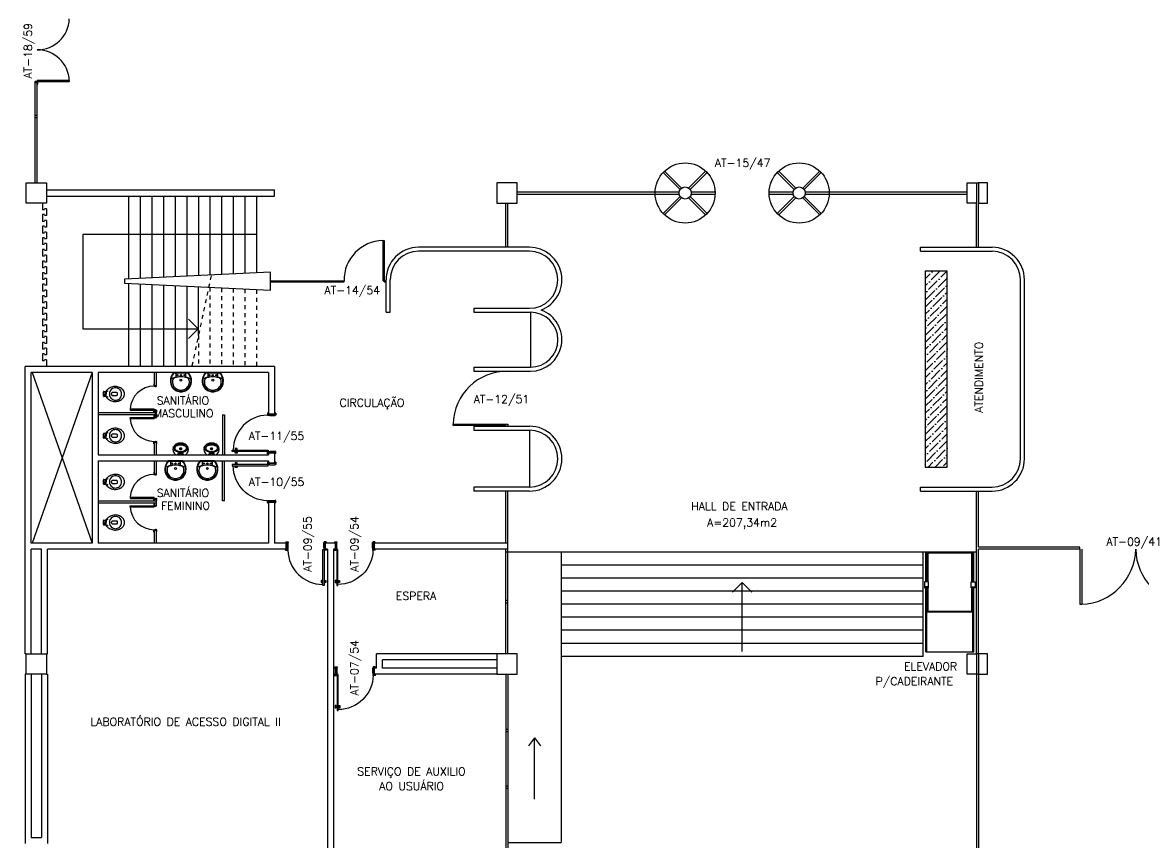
# Model space of a CAD drawing. Extents: x 192 to 325, y 18 to 87.
# Drawn here: x 238.41 to 266.43, y 30.17 to 50.65 of the extents above; entities that cross this region are included whole.
import ezdxf
from ezdxf.enums import TextEntityAlignment as Align

# ---------------------------------------------------------------- set-up
doc = ezdxf.new("R2010")
doc.units = 0
doc.header["$LTSCALE"] = 0.01
doc.header["$MEASUREMENT"] = 0
doc.linetypes.add('CENTER2', pattern=[1.125, 0.75, -0.125, 0.125, -0.125])
doc.linetypes.add('HIDDEN', pattern=[0.375, 0.25, -0.125])
doc.layers.get('0').update_dxf_attribs({"linetype": 'CONTINUOUS'})
for name, color, linetype in [('1', 1, 'CONTINUOUS'), ('2', 2, 'CONTINUOUS'), ('3', 2, 'CONTINUOUS'), ('6', 2, 'CONTINUOUS'), ('DIV2', 1, 'CONTINUOUS'), ('ENDEREÇO', 2, 'CONTINUOUS'), ('PORTA', 3, 'CONTINUOUS'), ('PROJ', 1, 'HIDDEN'), ('TEXTO', 2, 'CONTINUOUS')]:
    doc.layers.add(name, color=color, linetype=linetype)
doc.styles.add('UNB-100', font='simplex.shx', dxfattribs={"height": 0.2})
doc.styles.add('UNB1-100', font='simplex.shx', dxfattribs={"height": 0.2})

# ---------------------------------------------------------------- blocks, each defined once
blk = doc.blocks.new('PORTA-90')
for p, q in [((-94, 1), (-94, 91)), ((-94, 91), (-91, 91)), ((-91, 91), (-91, 1)), ((-98.2, 84), (-95.9, 84)), ((-98.2, 78.5), (-98.2, 84)), ((-95.9, 78.5), (-98.2, 78.5)), ((-95.9, 84), (-95.9, 78.5)), ((-86.8, 84), (-89.1, 84)), ((-89.1, 84), (-89.1, 78.5)), ((-89.1, 78.5), (-86.8, 78.5)), ((-86.8, 78.5), (-86.8, 84)), ((-100, 3), (-100, 1)), ((-100, 3), (-94.5, 3)), ((-100, 1), (-94, 1)), ((-97, 1), (-97, -16)), ((-94.5, 3), (-94.5, 1)), ((-94, 1), (-94, -3)), ((-91, 1), (-94, 1)), ((2, 1), (-4, 1)), ((-4, 1), (-4, -3)), ((2, 3), (-3.5, 3)), ((-3.5, 3), (-3.5, 1)), ((-1, 1), (-1, -16)), ((2, 3), (2, 1)), ((-99.5, -18), (-99.5, -16)), ((-99.5, -16), (-93.5, -16)), ((-99.5, -18), (-94, -18)), ((-94, -3), (-93.5, -3)), ((-94, -18), (-94, -16)), ((-93.5, -3), (-93.5, -7.5)), ((-93.5, -7.5), (-93.5, -16)), ((-4.5, -3), (-4.5, -7.5)), ((-4, -3), (-4.5, -3)), ((-4.5, -7.5), (-4.5, -16)), ((1.5, -16), (-4.5, -16)), ((1.5, -16), (-4.5, -16)), ((-4, -18), (-4, -16)), ((1.5, -18), (-4, -18)), ((1.5, -18), (1.5, -16))]:
    blk.add_line(p, q)
at = {"color": 1}
blk.add_arc((-91, 1), 87.5, 1.3094, 90, dxfattribs=at)

msp = doc.modelspace()

# ---------------------------------------------------------------- hatches: boundary and pattern name
at = {"layer": '1'}
h = msp.add_hatch(dxfattribs=at)
h.set_pattern_fill('ANSI36', color=256, style=0)
h.paths.add_polyline_path([(260.973, 39.542), (261.523, 39.542), (261.523, 44.432), (260.973, 44.432)])

# ---------------------------------------------------------------- linework, layer by layer
for p, q in [((241.064, 46.312), (241.064, 44.236)), ((241.355, 46.312), (241.355, 44.25)), ((241.646, 46.312), (241.646, 44.264)), ((241.937, 46.312), (241.937, 44.278)), ((242.228, 46.312), (242.228, 44.292)), ((242.519, 46.312), (242.519, 44.306)), ((242.81, 46.312), (242.81, 44.32)), ((243.1, 46.312), (243.1, 44.334)), ((243.391, 46.312), (243.391, 44.348)), ((243.682, 46.312), (243.682, 44.362)), ((243.973, 46.312), (243.973, 44.376)), ((244.264, 46.312), (244.264, 44.39)), ((241.064, 44.127), (241.064, 42.052)), ((241.355, 44.113), (241.355, 42.052)), ((241.646, 44.099), (241.646, 42.052)), ((241.937, 44.085), (241.937, 42.052)), ((242.228, 44.071), (242.228, 42.052)), ((242.519, 44.057), (242.519, 42.052)), ((242.81, 42.827), (242.81, 44.043)), ((240.154, 41.902), (238.654, 37.642)), ((238.654, 41.902), (240.154, 37.642)), ((242.249, 41.887), (242.249, 41.798)), ((242.5, 41.798), (242.5, 41.887)), ((243.045, 41.887), (243.045, 41.798)), ((243.296, 41.798), (243.296, 41.887)), ((240.435, 41.368), (240.435, 41.42)), ((240.435, 41.317), (240.435, 41.368)), ((240.447, 41.431), (240.505, 41.431)), ((240.505, 41.306), (240.447, 41.306)), ((240.505, 41.437), (240.505, 41.443)), ((240.505, 41.431), (240.505, 41.437)), ((240.505, 41.299), (240.505, 41.306)), ((240.505, 41.294), (240.505, 41.299)), ((240.435, 40.326), (240.435, 40.377)), ((240.447, 40.388), (240.505, 40.388)), ((240.505, 40.395), (240.505, 40.4)), ((240.505, 40.388), (240.505, 40.395)), ((249.174, 40.614), (250.544, 40.614)), ((249.174, 40.584), (249.174, 40.614)), ((250.494, 40.584), (249.174, 40.584)), ((250.494, 40.564), (250.494, 40.614)), ((250.544, 40.614), (250.544, 40.564)), ((240.435, 40.274), (240.435, 40.326)), ((240.505, 40.263), (240.447, 40.263)), ((240.505, 40.256), (240.505, 40.263)), ((240.505, 40.251), (240.505, 40.256)), ((242.112, 39.682), (242.112, 39.593)), ((242.363, 39.593), (242.363, 39.682)), ((242.908, 39.682), (242.908, 39.593)), ((240.435, 39.174), (240.435, 39.225)), ((240.447, 39.236), (240.505, 39.236)), ((240.505, 39.243), (240.505, 39.248)), ((240.505, 39.236), (240.505, 39.243)), ((240.435, 39.122), (240.435, 39.174)), ((240.505, 39.111), (240.447, 39.111)), ((240.505, 39.104), (240.505, 39.111)), ((240.505, 39.099), (240.505, 39.104)), ((240.435, 38.159), (240.435, 38.21)), ((240.435, 38.107), (240.435, 38.159)), ((240.447, 38.221), (240.505, 38.221)), ((240.505, 38.228), (240.505, 38.233)), ((240.505, 38.221), (240.505, 38.228)), ((240.505, 38.096), (240.447, 38.096)), ((240.505, 38.089), (240.505, 38.096)), ((240.505, 38.084), (240.505, 38.089)), ((262.254, 37.417), (250.494, 37.417)), ((251.874, 37.417), (251.874, 34.817)), ((251.874, 37.417), (251.874, 30.172)), ((260.924, 37.092), (251.874, 37.092)), ((260.924, 36.767), (251.874, 36.767)), ((260.924, 36.442), (251.874, 36.442)), ((256.399, 36.658), (256.16, 36.418)), ((256.399, 34.94), (256.399, 36.658)), ((256.399, 36.658), (256.638, 36.418)), ((260.924, 36.117), (251.874, 36.117)), ((262.164, 35.917), (261.014, 35.917)), ((260.924, 35.792), (251.874, 35.792)), ((260.924, 35.467), (251.874, 35.467)), ((260.924, 35.142), (251.874, 35.142)), ((260.924, 34.817), (251.874, 34.817)), ((251.209, 32.784), (251.059, 32.584)), ((251.209, 31.25), (251.209, 32.784)), ((251.209, 32.784), (251.359, 32.584))]:
    msp.add_line(p, q, dxfattribs=at)
at = {"layer": '1', "linetype": 'CENTER2'}
msp.add_line((243.129, 44.317), (242.645, 42.061), dxfattribs=at)
at = {"layer": '1'}
for points in [[(244.264, 45.351), (239.925, 45.351), (239.925, 42.997), (242.802, 42.997), (242.563, 42.758), (242.802, 42.997), (242.563, 43.237)], [(240.481, 41.333), (240.481, 41.368), (240.481, 41.404)], [(240.505, 41.431), (240.505, 41.368)], [(240.505, 41.306), (240.505, 41.368)], [(240.481, 40.29), (240.481, 40.326), (240.481, 40.361)], [(240.505, 40.388), (240.505, 40.326)], [(240.505, 40.263), (240.505, 40.326)], [(240.505, 39.236), (240.505, 39.174)], [(240.481, 39.138), (240.481, 39.174), (240.481, 39.209)], [(240.505, 39.111), (240.505, 39.174)], [(240.481, 38.123), (240.481, 38.159), (240.481, 38.194)], [(240.505, 38.221), (240.505, 38.159)], [(240.505, 38.096), (240.505, 38.159)], [(260.924, 34.817), (260.924, 37.417)], [(262.139, 36.679), (262.139, 37.392), (261.039, 37.392), (261.039, 36.679)], [(261.057, 36.549), (260.957, 36.549)], [(261.039, 36.529), (261.039, 35.942), (262.139, 35.942), (262.139, 36.529)], [(262.122, 36.549), (262.222, 36.549)], [(262.189, 34.926), (262.189, 36.529)], [(260.989, 34.926), (262.189, 34.926)]]:
    msp.add_lwpolyline(points, dxfattribs=at)
for points in [[(261.523, 44.432), (260.973, 44.432), (260.973, 39.542), (261.523, 39.542)], [(261.057, 36.529), (261.057, 36.679), (260.957, 36.679), (260.957, 36.529)], [(262.122, 36.529), (262.122, 36.679), (262.222, 36.679), (262.222, 36.529)]]:
    msp.add_lwpolyline(points, close=True, dxfattribs=at)
for points in [[(242.374, 41.422, 0.108162), (242.486, 41.445, 0.130345), (242.584, 41.522, 0.098496), (242.631, 41.622, 0.106524), (242.634, 41.752, 0.056129), (242.611, 41.822, 0.077465), (242.559, 41.897, 0.260144), (242.549, 41.902), (242.374, 41.902), (242.199, 41.902, 0.260144), (242.189, 41.897, 0.077465), (242.138, 41.822, 0.056129), (242.115, 41.752, 0.106524), (242.118, 41.622, 0.098496), (242.165, 41.522, 0.130345), (242.263, 41.445, 0.108162)], [(242.374, 41.467, 0.185962), (242.521, 41.522, 0.148743), (242.58, 41.622, 0.142138), (242.574, 41.734, 0.114165), (242.566, 41.749, 0.094603), (242.553, 41.759, 0.04407), (242.532, 41.768, 0.029789), (242.484, 41.783, 0.032251), (242.424, 41.794, 0.033186), (242.374, 41.797, 0.033186), (242.324, 41.794, 0.032251), (242.264, 41.783, 0.029789), (242.217, 41.768, 0.04407), (242.195, 41.759, 0.094603), (242.182, 41.749, 0.114165), (242.174, 41.734, 0.142138), (242.169, 41.622, 0.148743), (242.228, 41.522, 0.185962)], [(243.17, 41.422, 0.108162), (243.282, 41.445, 0.130345), (243.38, 41.522, 0.098496), (243.427, 41.622, 0.106524), (243.43, 41.752, 0.056129), (243.407, 41.822, 0.077465), (243.355, 41.897, 0.260144), (243.345, 41.902), (243.17, 41.902), (242.995, 41.902, 0.260144), (242.985, 41.897, 0.077465), (242.934, 41.822, 0.056129), (242.911, 41.752, 0.106524), (242.914, 41.622, 0.098496), (242.961, 41.522, 0.130345), (243.059, 41.445, 0.108162)], [(243.17, 41.467, 0.185962), (243.317, 41.522, 0.148743), (243.376, 41.622, 0.142138), (243.37, 41.734, 0.114165), (243.362, 41.749, 0.094603), (243.349, 41.759, 0.04407), (243.328, 41.768, 0.029789), (243.28, 41.783, 0.032251), (243.22, 41.794, 0.033186), (243.17, 41.797, 0.033186), (243.12, 41.794, 0.032251), (243.06, 41.783, 0.029789), (243.013, 41.768, 0.04407), (242.991, 41.759, 0.094603), (242.978, 41.749, 0.114165), (242.97, 41.734, 0.142138), (242.965, 41.622, 0.148743), (243.024, 41.522, 0.185962)], [(240.587, 41.368, 0.268395), (240.665, 41.235, 0.179674), (240.765, 41.217, 0.170707), (240.855, 41.268, 0.179561), (240.892, 41.368, 0.179561), (240.855, 41.468, 0.170707), (240.765, 41.519, 0.179674), (240.665, 41.502, 0.268395)], [(240.777, 41.398, -0.183333), (240.777, 41.338, -0.302776), (240.755, 41.324), (240.659, 41.324, -0.370787), (240.659, 41.413), (240.755, 41.413, -0.302776)], [(240.587, 40.326, 0.268395), (240.665, 40.192, 0.179674), (240.765, 40.175, 0.170707), (240.855, 40.226, 0.179561), (240.892, 40.326, 0.179561), (240.855, 40.426, 0.170707), (240.765, 40.477, 0.179674), (240.665, 40.459, 0.268395)], [(240.777, 40.356, -0.183333), (240.777, 40.296, -0.302776), (240.755, 40.281), (240.659, 40.281, -0.370787), (240.659, 40.37), (240.755, 40.37, -0.302776)], [(242.367, 40.141), (242.365, 40.141, 0.008051), (242.332, 40.14, 0.08407), (242.289, 40.131, 0.022672), (242.261, 40.119, 0.027927), (242.235, 40.104, 0.144523), (242.184, 40.04, 0.34805), (242.247, 39.85, 0.162816), (242.255, 39.847), (242.367, 39.847), (242.478, 39.847, 0.162816), (242.487, 39.85, 0.34805), (242.55, 40.04, 0.144523), (242.499, 40.104, 0.027927), (242.473, 40.119, 0.022672), (242.445, 40.131, 0.08407), (242.401, 40.14, 0.008051), (242.369, 40.141)], [(242.367, 40.094), (242.359, 40.094, 0.102017), (242.277, 40.078, 0.100634), (242.23, 40.046, 0.31043), (242.222, 40.005, 0.029837), (242.224, 40, 0.193887), (242.287, 39.947, 0.096635), (242.367, 39.932, 0.096635), (242.447, 39.947, 0.193887), (242.509, 40, 0.029837), (242.511, 40.005, 0.31043), (242.504, 40.046, 0.100634), (242.457, 40.078, 0.102017), (242.375, 40.094)], [(243.14, 40.141), (243.138, 40.141, 0.008051), (243.105, 40.14, 0.08407), (243.062, 40.131, 0.022672), (243.034, 40.119, 0.027927), (243.008, 40.104, 0.144523), (242.957, 40.04, 0.34805), (243.02, 39.85, 0.162816), (243.028, 39.847), (243.14, 39.847), (243.251, 39.847, 0.162816), (243.26, 39.85, 0.34805), (243.323, 40.04, 0.144523), (243.272, 40.104, 0.027927), (243.246, 40.119, 0.022672), (243.218, 40.131, 0.08407), (243.174, 40.14, 0.008051), (243.141, 40.141)], [(243.14, 40.094), (243.132, 40.094, 0.102017), (243.05, 40.078, 0.100634), (243.003, 40.046, 0.31043), (242.995, 40.005, 0.029837), (242.997, 40, 0.193887), (243.06, 39.947, 0.096635), (243.14, 39.932, 0.096635), (243.22, 39.947, 0.193887), (243.282, 40, 0.029837), (243.284, 40.005, 0.31043), (243.277, 40.046, 0.100634), (243.23, 40.078, 0.102017), (243.148, 40.094)], [(242.238, 39.217, 0.108162), (242.349, 39.24, 0.130345), (242.447, 39.317, 0.098496), (242.494, 39.417, 0.106524), (242.497, 39.547, 0.056129), (242.474, 39.617, 0.077465), (242.423, 39.692, 0.260144), (242.413, 39.697), (242.238, 39.697), (242.063, 39.697, 0.260144), (242.053, 39.692, 0.077465), (242.001, 39.617, 0.056129), (241.978, 39.547, 0.106524), (241.981, 39.417, 0.098496), (242.028, 39.317, 0.130345), (242.126, 39.24, 0.108162)], [(242.238, 39.262, 0.185962), (242.384, 39.317, 0.148743), (242.443, 39.417, 0.142138), (242.438, 39.529, 0.114165), (242.43, 39.544, 0.094603), (242.417, 39.554, 0.04407), (242.395, 39.563, 0.029789), (242.348, 39.578, 0.032251), (242.288, 39.589, 0.033186), (242.238, 39.592, 0.033186), (242.188, 39.589, 0.032251), (242.128, 39.578, 0.029789), (242.081, 39.563, 0.04407), (242.059, 39.554, 0.094603), (242.046, 39.544, 0.114165), (242.038, 39.529, 0.142138), (242.032, 39.417, 0.148743), (242.091, 39.317, 0.185962)], [(243.034, 39.217, 0.108162), (243.145, 39.24, 0.130345), (243.243, 39.317, 0.098496), (243.29, 39.417, 0.106524), (243.293, 39.547, 0.056129), (243.27, 39.617, 0.077465), (243.219, 39.692, 0.260144), (243.209, 39.697), (243.034, 39.697), (242.859, 39.697, 0.260144), (242.849, 39.692, 0.077465), (242.797, 39.617, 0.056129), (242.774, 39.547, 0.106524), (242.777, 39.417, 0.098496), (242.824, 39.317, 0.130345), (242.922, 39.24, 0.108162)], [(243.034, 39.262, 0.185962), (243.18, 39.317, 0.148743), (243.239, 39.417, 0.142138), (243.234, 39.529, 0.114165), (243.226, 39.544, 0.094603), (243.213, 39.554, 0.04407), (243.191, 39.563, 0.029789), (243.144, 39.578, 0.032251), (243.084, 39.589, 0.033186), (243.034, 39.592, 0.033186), (242.984, 39.589, 0.032251), (242.924, 39.578, 0.029789), (242.877, 39.563, 0.04407), (242.855, 39.554, 0.094603), (242.842, 39.544, 0.114165), (242.834, 39.529, 0.142138), (242.828, 39.417, 0.148743), (242.887, 39.317, 0.185962)], [(240.587, 39.174, 0.268395), (240.665, 39.04, 0.179674), (240.765, 39.023, 0.170707), (240.855, 39.074, 0.179561), (240.892, 39.174, 0.179561), (240.855, 39.274, 0.170707), (240.765, 39.325, 0.179674), (240.665, 39.307, 0.268395)], [(240.777, 39.204, -0.183333), (240.777, 39.144, -0.302776), (240.755, 39.129), (240.659, 39.129, -0.370787), (240.659, 39.218), (240.755, 39.218, -0.302776)], [(240.587, 38.159, 0.268395), (240.665, 38.025, 0.179674), (240.765, 38.008, 0.170707), (240.855, 38.059, 0.179561), (240.892, 38.159, 0.179561), (240.855, 38.259, 0.170707), (240.765, 38.31, 0.179674), (240.665, 38.292, 0.268395)], [(240.777, 38.189, -0.183333), (240.777, 38.129, -0.302776), (240.755, 38.114), (240.659, 38.114, -0.370787), (240.659, 38.203), (240.755, 38.203, -0.302776)]]:
    msp.add_lwpolyline(points, format="xyb", close=True, dxfattribs=at)
for points in [[(242.374, 41.435, 0.108329), (242.481, 41.457, 0.130418), (242.573, 41.529, 0.098355), (242.618, 41.625, 0.106392), (242.621, 41.749, 0.055971), (242.599, 41.816, 0.069473), (242.556, 41.882, 0.21084), (242.544, 41.887), (242.374, 41.887), (242.204, 41.887, 0.21084), (242.193, 41.882, 0.069473), (242.15, 41.816, 0.055971), (242.127, 41.749, 0.106392), (242.13, 41.625, 0.098355), (242.175, 41.529, 0.130418), (242.268, 41.457, 0.108329), (242.374, 41.435)], [(243.17, 41.435, 0.108329), (243.276, 41.457, 0.130418), (243.369, 41.529, 0.098355), (243.414, 41.625, 0.106392), (243.417, 41.749, 0.055971), (243.395, 41.816, 0.069473), (243.352, 41.882, 0.21084), (243.34, 41.887), (243.17, 41.887), (243, 41.887, 0.21084), (242.989, 41.882, 0.069473), (242.946, 41.816, 0.055971), (242.923, 41.749, 0.106392), (242.926, 41.625, 0.098355), (242.971, 41.529, 0.130418), (243.064, 41.457, 0.108329), (243.17, 41.435)], [(240.505, 41.412, -0.380199), (240.497, 41.404), (240.486, 41.404, -0.087349), (240.482, 41.405, 0.172037), (240.473, 41.405, 0.102747), (240.471, 41.404, 0.167994), (240.47, 41.4), (240.47, 41.368)], [(240.505, 41.325, 0.380199), (240.497, 41.332), (240.486, 41.332, 0.087349), (240.482, 41.331, -0.172037), (240.473, 41.331, -0.102747), (240.471, 41.333, -0.167994), (240.47, 41.337), (240.47, 41.368)], [(240.505, 40.369, -0.380199), (240.497, 40.362), (240.486, 40.362, -0.087349), (240.482, 40.363, 0.172037), (240.473, 40.363, 0.102747), (240.471, 40.361, 0.167994), (240.47, 40.357), (240.47, 40.326)], [(240.505, 40.282, 0.380199), (240.497, 40.29), (240.486, 40.29, 0.087349), (240.482, 40.289, -0.172037), (240.473, 40.289, -0.102747), (240.471, 40.29, -0.167994), (240.47, 40.294), (240.47, 40.326)], [(242.221, 40.008), (242.22, 40.011, -0.189039), (242.222, 40.043, -0.189014), (242.287, 40.107, -0.116802), (242.367, 40.122, -0.116802), (242.446, 40.107, -0.189014), (242.512, 40.043, -0.189039), (242.514, 40.011), (242.512, 40.008)], [(242.994, 40.008), (242.993, 40.011, -0.189039), (242.995, 40.043, -0.189014), (243.06, 40.107, -0.116802), (243.14, 40.122, -0.116802), (243.219, 40.107, -0.189014), (243.285, 40.043, -0.189039), (243.287, 40.011), (243.285, 40.008)], [(242.351, 39.91, -0.100603), (242.267, 39.929, -0.114611), (242.206, 39.97, -0.309836), (242.192, 40.056, -0.309836)], [(242.286, 39.849), (242.31, 39.881, -0.1805), (242.321, 39.888), (242.335, 39.89, 0.35029), (242.341, 39.895, -0.252034), (242.347, 39.91)], [(242.314, 39.847, -0.473116), (242.311, 39.852), (242.315, 39.872, -0.362542), (242.324, 39.878), (242.338, 39.879, 0.564769), (242.344, 39.885)], [(242.383, 39.91, 0.100603), (242.467, 39.929, 0.114611), (242.528, 39.97, 0.309836), (242.542, 40.056, 0.309836)], [(242.447, 39.849), (242.424, 39.881, 0.1805), (242.412, 39.888), (242.399, 39.89, -0.35029), (242.393, 39.895, 0.252034), (242.386, 39.91)], [(242.42, 39.847, 0.473116), (242.423, 39.852), (242.418, 39.872, 0.362542), (242.41, 39.878), (242.395, 39.879, -0.564769), (242.39, 39.885)], [(243.124, 39.91, -0.100603), (243.04, 39.929, -0.114611), (242.979, 39.97, -0.309836), (242.965, 40.056, -0.309836)], [(243.059, 39.849), (243.083, 39.881, -0.1805), (243.094, 39.888), (243.108, 39.89, 0.35029), (243.114, 39.895, -0.252034), (243.12, 39.91)], [(243.087, 39.847, -0.473116), (243.084, 39.852), (243.088, 39.872, -0.362542), (243.097, 39.878), (243.111, 39.879, 0.564769), (243.117, 39.885)], [(243.156, 39.91, 0.100603), (243.24, 39.929, 0.114611), (243.301, 39.97, 0.309836), (243.315, 40.056, 0.309836)], [(243.22, 39.849), (243.197, 39.881, 0.1805), (243.185, 39.888), (243.172, 39.89, -0.35029), (243.166, 39.895, 0.252034), (243.159, 39.91)], [(243.193, 39.847, 0.473116), (243.196, 39.852), (243.191, 39.872, 0.362542), (243.183, 39.878), (243.168, 39.879, -0.564769), (243.163, 39.885)], [(242.238, 39.23, 0.108329), (242.344, 39.252, 0.130418), (242.437, 39.324, 0.098355), (242.482, 39.42, 0.106392), (242.485, 39.544, 0.055971), (242.463, 39.611, 0.069473), (242.42, 39.677, 0.21084), (242.408, 39.682), (242.238, 39.682), (242.068, 39.682, 0.21084), (242.056, 39.677, 0.069473), (242.013, 39.611, 0.055971), (241.991, 39.544, 0.106392), (241.994, 39.42, 0.098355), (242.039, 39.324, 0.130418), (242.132, 39.252, 0.108329), (242.238, 39.23)], [(243.034, 39.23, 0.108329), (243.14, 39.252, 0.130418), (243.233, 39.324, 0.098355), (243.278, 39.42, 0.106392), (243.281, 39.544, 0.055971), (243.259, 39.611, 0.069473), (243.215, 39.677, 0.21084), (243.204, 39.682), (243.034, 39.682), (242.864, 39.682, 0.21084), (242.852, 39.677, 0.069473), (242.809, 39.611, 0.055971), (242.787, 39.544, 0.106392), (242.79, 39.42, 0.098355), (242.835, 39.324, 0.130418), (242.928, 39.252, 0.108329), (243.034, 39.23)], [(240.505, 39.217, -0.380199), (240.497, 39.21), (240.486, 39.21, -0.087349), (240.482, 39.211, 0.172037), (240.473, 39.211, 0.102747), (240.471, 39.209, 0.167994), (240.47, 39.205), (240.47, 39.174)], [(240.505, 39.13, 0.380199), (240.497, 39.138), (240.486, 39.138, 0.087349), (240.482, 39.137, -0.172037), (240.473, 39.137, -0.102747), (240.471, 39.138, -0.167994), (240.47, 39.142), (240.47, 39.174)], [(240.505, 38.202, -0.380199), (240.497, 38.195), (240.486, 38.195, -0.087349), (240.482, 38.196, 0.172037), (240.473, 38.196, 0.102747), (240.471, 38.194, 0.167994), (240.47, 38.19), (240.47, 38.159)], [(240.505, 38.115, 0.380199), (240.497, 38.123), (240.486, 38.123, 0.087349), (240.482, 38.122, -0.172037), (240.473, 38.122, -0.102747), (240.471, 38.123, -0.167994), (240.47, 38.127), (240.47, 38.159)]]:
    msp.add_lwpolyline(points, format="xyb", dxfattribs=at)
for centre, radius in [((254.974, 46.387), 0.75), ((257.824, 46.387), 0.75), ((254.974, 46.387), 0.15), ((257.824, 46.387), 0.15), ((242.284, 41.837), 0.0175), ((242.374, 41.837), 0.0175), ((242.464, 41.837), 0.0175), ((243.08, 41.837), 0.0175), ((243.17, 41.837), 0.0175), ((243.26, 41.837), 0.0175), ((242.374, 41.712), 0.0225), ((243.17, 41.712), 0.0225), ((240.535, 41.441), 0.0075), ((240.535, 41.295), 0.0075), ((240.535, 40.399), 0.0075), ((240.535, 40.253), 0.0075), ((242.343, 39.998), 0.0035), ((242.367, 39.999), 0.024), ((242.367, 39.893), 0.024), ((242.35, 40.015), 0.0035), ((242.351, 39.982), 0.0035), ((242.367, 39.893), 0.0075), ((242.366, 40.022), 0.0035), ((242.367, 39.999), 0.0035), ((242.367, 39.975), 0.0035), ((242.383, 40.016), 0.0035), ((242.384, 39.982), 0.0035), ((242.39, 39.999), 0.0035), ((243.116, 39.998), 0.0035), ((243.14, 39.999), 0.024), ((243.14, 39.893), 0.024), ((243.123, 40.015), 0.0035), ((243.124, 39.982), 0.0035), ((243.14, 39.893), 0.0075), ((243.139, 40.022), 0.0035), ((243.14, 39.999), 0.0035), ((243.14, 39.975), 0.0035), ((243.156, 40.016), 0.0035), ((243.157, 39.982), 0.0035), ((243.163, 39.999), 0.0035), ((242.148, 39.632), 0.0175), ((242.238, 39.507), 0.0225), ((242.238, 39.632), 0.0175), ((242.328, 39.632), 0.0175), ((242.944, 39.632), 0.0175), ((243.034, 39.507), 0.0225), ((243.034, 39.632), 0.0175), ((243.124, 39.632), 0.0175), ((240.535, 39.247), 0.0075), ((240.535, 39.101), 0.0075), ((240.535, 38.232), 0.0075), ((240.535, 38.086), 0.0075)]:
    msp.add_circle(centre, radius, dxfattribs=at)
for centre, radius, start, end in [((242.174, 41.735), 0.0238, 115.5404, 144.0708), ((242.538, 41.021), 0.825, 114.6387, 116.9534), ((242.53, 40.959), 0.879, 109.1503, 112.4827), ((242.238, 41.799), 0.0107, 291.2918, 354.2334), ((242.51, 41.799), 0.0107, 185.7666, 248.7082), ((242.218, 40.959), 0.879, 67.5173, 70.8497), ((242.21, 41.021), 0.825, 63.0466, 65.3613), ((242.574, 41.735), 0.0238, 35.9292, 64.4596), ((242.97, 41.735), 0.0238, 115.5404, 144.0708), ((243.334, 41.021), 0.825, 114.6387, 116.9534), ((243.326, 40.959), 0.879, 109.1503, 112.4827), ((243.034, 41.799), 0.0107, 291.2918, 354.2334), ((243.306, 41.799), 0.0107, 185.7666, 248.7082), ((243.014, 40.959), 0.879, 67.5173, 70.8497), ((243.006, 41.021), 0.825, 63.0466, 65.3613), ((243.37, 41.735), 0.0238, 35.9292, 64.4596), ((240.746, 41.236), 0.32, 124.4619, 138.0521), ((240.753, 41.223), 0.335, 105.2525, 124.1524), ((240.735, 41.313), 0.243, 82.9547, 106.7622), ((240.737, 41.308), 0.248, 58.927, 83.517), ((240.724, 41.293), 0.268, 38.1603, 58.3191), ((240.447, 41.419), 0.0118, 88.7011, 176.3198), ((240.447, 41.317), 0.0118, 183.6802, 271.2989), ((240.515, 41.443), 0.0102, 134.7561, 181.6914), ((240.515, 41.293), 0.0102, 178.3086, 225.2439), ((240.746, 41.5), 0.32, 221.9479, 235.5381), ((240.753, 41.514), 0.335, 235.8476, 254.7475), ((240.735, 41.423), 0.243, 253.2378, 277.0453), ((240.737, 41.428), 0.248, 276.483, 301.073), ((240.724, 41.444), 0.268, 301.6809, 321.8397), ((240.816, 41.369), 0.149, 359.8718, 36.9981), ((240.816, 41.368), 0.149, 323.0019, 0.1282), ((240.447, 40.377), 0.0118, 88.7011, 176.3198), ((240.515, 40.401), 0.0102, 134.7561, 181.6914), ((240.746, 40.194), 0.32, 124.4619, 138.0521), ((240.753, 40.18), 0.335, 105.2525, 124.1524), ((240.735, 40.271), 0.243, 82.9547, 106.7622), ((240.737, 40.266), 0.248, 58.927, 83.517), ((240.724, 40.25), 0.268, 38.1603, 58.3191), ((240.816, 40.326), 0.149, 359.8718, 36.9981), ((240.447, 40.275), 0.0118, 183.6802, 271.2989), ((240.515, 40.251), 0.0102, 178.3086, 225.2439), ((240.746, 40.458), 0.32, 221.9479, 235.5381), ((240.753, 40.471), 0.335, 235.8476, 254.7475), ((240.735, 40.381), 0.243, 253.2378, 277.0453), ((240.737, 40.386), 0.248, 276.483, 301.073), ((240.724, 40.401), 0.268, 301.6809, 321.8397), ((240.816, 40.325), 0.149, 323.0019, 0.1282), ((242.038, 39.53), 0.0238, 115.5404, 144.0708), ((242.402, 38.816), 0.825, 114.6387, 116.9534), ((242.394, 38.754), 0.879, 109.1503, 112.4827), ((242.102, 39.594), 0.0107, 291.2918, 354.2334), ((242.374, 39.594), 0.0107, 185.7666, 248.7082), ((242.082, 38.754), 0.879, 67.5173, 70.8497), ((242.074, 38.816), 0.825, 63.0466, 65.3613), ((242.438, 39.53), 0.0238, 35.9292, 64.4596), ((242.834, 39.53), 0.0238, 115.5404, 144.0708), ((243.198, 38.816), 0.825, 114.6387, 116.9534), ((243.19, 38.754), 0.879, 109.1503, 112.4827), ((242.898, 39.594), 0.0107, 291.2918, 354.2334), ((240.447, 39.224), 0.0118, 88.7011, 176.3198), ((240.515, 39.248), 0.0102, 134.7561, 181.6914), ((240.746, 39.041), 0.32, 124.4619, 138.0521), ((240.753, 39.028), 0.335, 105.2525, 124.1524), ((240.735, 39.119), 0.243, 82.9547, 106.7622), ((240.737, 39.114), 0.248, 58.927, 83.517), ((240.724, 39.098), 0.268, 38.1603, 58.3191), ((240.816, 39.174), 0.149, 359.8718, 36.9981), ((240.447, 39.123), 0.0118, 183.6802, 271.2989), ((240.515, 39.099), 0.0102, 178.3086, 225.2439), ((240.746, 39.306), 0.32, 221.9479, 235.5381), ((240.753, 39.319), 0.335, 235.8476, 254.7475), ((240.735, 39.229), 0.243, 253.2378, 277.0453), ((240.737, 39.234), 0.248, 276.483, 301.073), ((240.724, 39.249), 0.268, 301.6809, 321.8397), ((240.816, 39.173), 0.149, 323.0019, 0.1282), ((240.447, 38.209), 0.0118, 88.7011, 176.3198), ((240.447, 38.108), 0.0118, 183.6802, 271.2989), ((240.515, 38.233), 0.0102, 134.7561, 181.6914), ((240.746, 38.026), 0.32, 124.4619, 138.0521), ((240.753, 38.013), 0.335, 105.2525, 124.1524), ((240.735, 38.104), 0.243, 82.9547, 106.7622), ((240.737, 38.099), 0.248, 58.927, 83.517), ((240.724, 38.083), 0.268, 38.1603, 58.3191), ((240.816, 38.159), 0.149, 359.8718, 36.9981), ((240.816, 38.158), 0.149, 323.0019, 0.1282), ((240.515, 38.084), 0.0102, 178.3086, 225.2439), ((240.746, 38.291), 0.32, 221.9479, 235.5381), ((240.753, 38.304), 0.335, 235.8476, 254.7475), ((240.735, 38.214), 0.243, 253.2378, 277.0453), ((240.737, 38.219), 0.248, 276.483, 301.073), ((240.724, 38.234), 0.268, 301.6809, 321.8397), ((264.834, 37.517), 1.4, 272.0467, 358.9768), ((267.634, 37.517), 1.4, 181.0232, 267.9533)]:
    msp.add_arc(centre, radius, start, end, dxfattribs=at)
at = {"layer": '2'}
for p, q in [((239.014, 46.462), (244.714, 46.462)), ((239.014, 46.312), (244.714, 46.312)), ((244.714, 46.312), (244.714, 46.462)), ((251.108, 43.409), (251.108, 42.037)), ((251.083, 40.464), (251.083, 39.042))]:
    msp.add_line(p, q, dxfattribs=at)
at = {"layer": '3'}
for p, q in [((247.42, 45.197), (247.42, 44.197)), ((247.42, 45.197), (247.45, 45.197)), ((247.45, 45.197), (247.45, 44.197)), ((247.45, 44.197), (247.42, 44.197)), ((247.5, 43.409), (247.5, 44.22)), ((264.834, 37.492), (264.834, 36.117)), ((264.884, 37.492), (264.884, 36.117)), ((264.834, 36.117), (264.884, 36.117)), ((262.304, 34.882), (262.254, 34.882)), ((262.304, 34.372), (262.254, 34.372))]:
    msp.add_line(p, q, dxfattribs=at)
for points in [[(254.852, 46.473), (254.426, 46.899), (254.462, 46.934), (254.887, 46.509)], [(255.061, 46.509), (255.486, 46.934), (255.522, 46.899), (255.096, 46.473)], [(257.702, 46.473), (257.276, 46.899), (257.312, 46.934), (257.737, 46.509)], [(257.911, 46.509), (258.336, 46.934), (258.372, 46.899), (257.946, 46.473)], [(254.887, 46.264), (254.462, 45.839), (254.426, 45.874), (254.852, 46.3)], [(255.096, 46.3), (255.522, 45.874), (255.486, 45.839), (255.061, 46.264)], [(257.737, 46.264), (257.312, 45.839), (257.276, 45.874), (257.702, 46.3)], [(257.946, 46.3), (258.372, 45.874), (258.336, 45.839), (257.911, 46.264)]]:
    msp.add_lwpolyline(points, dxfattribs=at)
at = {"layer": '6'}
for p, q in [((262.254, 46.642), (262.304, 46.642)), ((238.914, 46.132), (238.914, 45.967)), ((238.964, 45.967), (238.914, 45.967)), ((239.014, 45.992), (238.964, 45.992)), ((239.014, 45.992), (239.014, 45.822)), ((238.964, 45.847), (238.914, 45.847)), ((238.914, 45.847), (238.914, 45.677)), ((238.964, 45.677), (238.914, 45.677)), ((239.014, 45.822), (238.964, 45.822)), ((239.014, 45.702), (238.964, 45.702)), ((239.014, 45.702), (239.014, 45.532)), ((238.964, 45.557), (238.914, 45.557)), ((238.914, 45.557), (238.914, 45.387)), ((239.014, 45.532), (238.964, 45.532)), ((239.014, 45.412), (238.964, 45.412)), ((239.014, 45.412), (239.014, 45.242)), ((238.964, 45.387), (238.914, 45.387)), ((238.964, 45.267), (238.914, 45.267)), ((238.914, 45.267), (238.914, 45.097)), ((239.014, 45.242), (238.964, 45.242)), ((239.014, 45.122), (238.964, 45.122)), ((239.014, 45.122), (239.014, 44.952)), ((238.964, 45.097), (238.914, 45.097)), ((238.964, 44.977), (238.914, 44.977)), ((238.914, 44.977), (238.914, 44.807)), ((239.014, 44.952), (238.964, 44.952)), ((239.014, 44.832), (238.964, 44.832)), ((239.014, 44.832), (239.014, 44.662)), ((251.083, 45.032), (248.312, 45.032)), ((251.083, 44.932), (248.312, 44.932)), ((260.854, 45.032), (262.643, 45.032)), ((260.854, 44.932), (260.854, 45.032)), ((260.854, 44.932), (262.643, 44.932)), ((238.964, 44.807), (238.914, 44.807)), ((238.964, 44.687), (238.914, 44.687)), ((238.914, 44.687), (238.914, 44.517)), ((239.014, 44.662), (238.964, 44.662)), ((238.964, 44.517), (238.914, 44.517)), ((238.964, 44.397), (238.914, 44.397)), ((238.914, 44.397), (238.914, 44.227)), ((239.014, 44.542), (238.964, 44.542)), ((239.014, 44.372), (238.964, 44.372)), ((239.014, 44.542), (239.014, 44.372)), ((238.964, 44.227), (238.914, 44.227)), ((238.964, 44.107), (238.914, 44.107)), ((238.914, 44.107), (238.914, 43.937)), ((239.014, 44.252), (238.964, 44.252)), ((239.014, 44.082), (238.964, 44.082)), ((239.014, 44.252), (239.014, 44.082)), ((247.6, 43.409), (247.6, 44.22)), ((263.354, 39.753), (263.354, 44.22)), ((263.454, 39.753), (263.454, 44.22)), ((238.964, 43.937), (238.914, 43.937)), ((238.914, 43.817), (238.914, 43.647)), ((238.964, 43.817), (238.914, 43.817)), ((239.014, 43.962), (238.964, 43.962)), ((239.014, 43.792), (238.964, 43.792)), ((239.014, 43.962), (239.014, 43.792)), ((238.964, 43.647), (238.914, 43.647)), ((238.964, 43.527), (238.914, 43.527)), ((238.914, 43.527), (238.914, 43.357)), ((239.014, 43.672), (238.964, 43.672)), ((239.014, 43.502), (238.964, 43.502)), ((239.014, 43.672), (239.014, 43.502)), ((249.694, 43.509), (251.083, 43.509)), ((249.694, 43.509), (249.694, 43.409)), ((238.964, 43.357), (238.914, 43.357)), ((238.964, 43.237), (238.914, 43.237)), ((238.914, 43.237), (238.914, 43.067)), ((239.014, 43.382), (238.964, 43.382)), ((239.014, 43.212), (238.964, 43.212)), ((239.014, 43.382), (239.014, 43.212)), ((247.5, 43.409), (247.6, 43.409)), ((249.694, 43.409), (251.108, 43.409)), ((238.964, 43.067), (238.914, 43.067)), ((238.964, 42.947), (238.914, 42.947)), ((238.914, 42.947), (238.914, 42.777)), ((239.014, 43.092), (238.964, 43.092)), ((239.014, 42.922), (238.964, 42.922)), ((239.014, 43.092), (239.014, 42.922)), ((238.964, 42.777), (238.914, 42.777)), ((238.964, 42.657), (238.914, 42.657)), ((238.914, 42.657), (238.914, 42.487)), ((239.014, 42.802), (238.964, 42.802)), ((239.014, 42.632), (238.964, 42.632)), ((239.014, 42.802), (239.014, 42.632)), ((238.964, 42.487), (238.914, 42.487)), ((238.914, 42.367), (238.914, 42.197)), ((238.964, 42.367), (238.914, 42.367)), ((239.014, 42.512), (238.964, 42.512)), ((239.014, 42.342), (238.964, 42.342)), ((239.014, 42.512), (239.014, 42.342)), ((244.714, 42.052), (238.479, 42.052)), ((238.479, 34.882), (238.479, 42.052)), ((238.964, 42.197), (238.914, 42.197)), ((239.014, 42.222), (238.964, 42.222)), ((239.014, 42.222), (239.014, 42.052)), ((244.714, 42.052), (244.714, 40.877)), ((249.694, 42.037), (251.108, 42.037)), ((249.694, 42.037), (249.694, 41.937)), ((240.154, 41.902), (238.629, 41.902)), ((238.629, 37.642), (238.629, 41.902)), ((240.154, 41.902), (240.154, 37.642)), ((244.564, 41.902), (240.304, 41.902)), ((240.304, 41.902), (240.304, 39.847)), ((244.564, 41.902), (244.564, 40.877)), ((249.694, 41.937), (251.108, 41.937)), ((244.564, 40.877), (244.714, 40.877)), ((249.694, 40.564), (251.083, 40.564)), ((249.694, 40.564), (249.694, 40.464)), ((249.694, 40.464), (251.083, 40.464)), ((240.304, 39.847), (244.564, 39.847)), ((244.564, 39.897), (244.714, 39.897)), ((244.564, 39.897), (244.564, 39.847)), ((244.714, 39.897), (244.714, 39.647)), ((240.304, 39.697), (244.564, 39.697)), ((240.304, 39.697), (240.304, 37.642)), ((244.564, 39.697), (244.564, 39.647)), ((244.564, 39.647), (244.714, 39.647)), ((251.083, 39.042), (249.694, 39.042)), ((249.694, 39.042), (249.694, 38.942)), ((260.854, 39.042), (262.643, 39.042)), ((260.854, 38.942), (260.854, 39.042)), ((244.564, 38.667), (244.714, 38.667)), ((244.564, 38.667), (244.564, 37.642)), ((244.714, 38.667), (244.714, 37.642)), ((251.083, 38.942), (249.694, 38.942)), ((260.854, 38.942), (262.643, 38.942)), ((240.154, 37.642), (238.629, 37.642)), ((244.564, 37.642), (240.304, 37.642)), ((245.004, 37.642), (244.714, 37.642)), ((245.004, 37.492), (245.004, 37.642)), ((245.984, 37.492), (245.984, 37.642)), ((246.234, 37.642), (245.984, 37.642)), ((246.234, 37.492), (246.234, 37.642)), ((250.544, 37.642), (247.214, 37.642)), ((247.214, 37.492), (247.214, 37.642)), ((238.629, 34.882), (238.629, 37.492)), ((238.889, 37.492), (238.629, 37.492)), ((238.889, 34.882), (238.889, 37.492)), ((239.039, 34.882), (239.039, 37.492)), ((245.004, 37.492), (239.039, 37.492)), ((246.034, 37.492), (245.984, 37.492)), ((246.034, 37.492), (246.034, 28.722)), ((246.184, 37.492), (246.184, 28.722)), ((246.234, 37.492), (246.184, 37.492)), ((250.544, 37.492), (247.214, 37.492)), ((238.504, 34.882), (238.479, 34.882)), ((239.014, 34.882), (239.039, 34.882)), ((250.264, 34.882), (247.264, 34.882)), ((247.264, 34.522), (247.264, 34.882)), ((246.234, 34.522), (246.184, 34.522)), ((246.234, 34.372), (246.234, 34.522)), ((247.264, 34.522), (247.214, 34.522)), ((247.214, 34.372), (247.214, 34.522)), ((250.264, 34.732), (247.414, 34.732)), ((247.414, 34.522), (247.414, 34.732)), ((250.264, 34.522), (247.414, 34.522)), ((238.479, 34.372), (238.479, 30.142)), ((238.504, 34.372), (238.479, 34.372)), ((238.629, 34.372), (238.629, 30.292)), ((238.889, 34.372), (238.889, 30.292)), ((239.014, 34.372), (239.039, 34.372)), ((239.039, 34.372), (239.039, 30.142)), ((246.234, 34.372), (246.184, 34.372)), ((250.264, 34.372), (247.214, 34.372)), ((238.629, 30.292), (238.889, 30.292))]:
    msp.add_line(p, q, dxfattribs=at)
for points in [[(239.014, 46.132), (238.504, 46.132), (238.504, 46.642), (239.014, 46.642)], [(250.774, 46.642), (250.264, 46.642), (250.264, 46.132), (250.774, 46.132)], [(262.254, 46.132), (262.024, 46.132), (262.024, 46.642), (262.254, 46.642)], [(262.534, 46.642), (262.304, 46.642), (262.304, 46.132), (262.534, 46.132)], [(244.614, 44.407), (240.964, 44.232), (240.964, 44.132), (244.614, 43.957)], [(239.014, 34.372), (238.504, 34.372), (238.504, 34.882), (239.014, 34.882)], [(250.774, 34.882), (250.264, 34.882), (250.264, 34.372), (250.774, 34.372)], [(262.254, 34.372), (262.024, 34.372), (262.024, 34.882), (262.254, 34.882)], [(262.534, 34.882), (262.304, 34.882), (262.304, 34.372), (262.534, 34.372)]]:
    msp.add_lwpolyline(points, close=True, dxfattribs=at)
for points in [[(260.989, 36.679), (260.989, 37.417)], [(261.014, 36.679), (261.014, 37.417)], [(262.164, 36.679), (262.164, 37.417)], [(262.189, 36.679), (262.189, 37.417)], [(262.189, 36.679), (262.189, 37.417)], [(260.989, 34.926), (260.989, 36.529)], [(261.014, 34.926), (261.014, 36.529)], [(262.164, 34.926), (262.164, 36.529)], [(262.189, 34.926), (262.189, 36.529)]]:
    msp.add_lwpolyline(points, dxfattribs=at)
for centre, radius, start, end in [((248.312, 44.22), 0.811, 90, 180), ((248.312, 44.22), 0.711, 90, 180), ((251.083, 44.22), 0.811, 290.985, 90), ((251.083, 44.22), 0.711, 270, 90), ((262.643, 44.22), 0.811, 0, 90), ((262.643, 44.22), 0.711, 0, 90), ((251.108, 42.723), 0.786, 270, 70.2623), ((251.108, 42.723), 0.686, 270, 90), ((251.083, 39.753), 0.811, 270, 90), ((251.083, 39.753), 0.711, 270, 90), ((262.643, 39.753), 0.711, 270, 360), ((262.643, 39.753), 0.811, 270, 0)]:
    msp.add_arc(centre, radius, start, end, dxfattribs=at)
at = {"layer": 'DIV2', "color": 1}
for p, q in [((238.734, 49.162), (238.724, 49.162)), ((238.724, 49.162), (238.724, 49.112)), ((238.724, 49.112), (238.734, 49.112)), ((238.734, 46.642), (238.734, 49.172)), ((238.749, 49.172), (238.734, 49.172)), ((238.734, 49.172), (238.734, 49.162)), ((238.734, 49.147), (238.734, 49.162)), ((238.734, 49.147), (238.784, 49.147)), ((238.749, 49.162), (238.749, 49.172)), ((238.784, 49.162), (238.749, 49.162)), ((238.784, 49.162), (238.784, 49.192)), ((238.784, 49.152), (238.784, 49.162)), ((238.784, 46.642), (238.784, 49.152)), ((238.794, 49.152), (238.784, 49.152)), ((238.784, 49.147), (238.784, 49.152)), ((238.784, 49.102), (238.794, 49.102)), ((238.794, 49.102), (238.794, 49.152)), ((238.734, 48.332), (238.784, 48.332)), ((238.734, 48.272), (238.784, 48.272)), ((250.774, 46.412), (254.826, 46.412)), ((250.774, 46.362), (254.826, 46.362)), ((255.122, 46.412), (255.724, 46.412)), ((255.122, 46.362), (255.724, 46.362)), ((257.074, 46.412), (257.676, 46.412)), ((257.074, 46.362), (257.676, 46.362)), ((257.972, 46.412), (262.024, 46.412)), ((257.972, 46.362), (262.024, 46.362)), ((250.494, 45.032), (250.494, 46.132)), ((250.544, 45.032), (250.544, 46.132)), ((262.254, 45.032), (262.254, 46.132)), ((262.304, 45.032), (262.304, 46.132)), ((244.614, 44.197), (246.45, 44.197)), ((244.614, 44.167), (246.45, 44.167)), ((246.45, 44.167), (246.45, 44.197)), ((247.45, 44.197), (247.5, 44.197)), ((247.45, 44.167), (247.45, 44.197)), ((247.45, 44.167), (247.5, 44.167)), ((241.704, 41.902), (241.704, 41.579)), ((241.754, 41.902), (241.754, 41.579)), ((241.694, 41.624), (241.694, 41.574)), ((241.704, 41.624), (241.694, 41.624)), ((241.694, 41.574), (241.704, 41.574)), ((241.704, 41.579), (241.704, 41.574)), ((241.704, 41.579), (241.754, 41.579)), ((241.704, 41.574), (241.704, 41.564)), ((241.704, 41.564), (241.739, 41.564)), ((241.739, 41.564), (241.739, 41.554)), ((241.739, 41.554), (241.754, 41.554)), ((241.764, 41.614), (241.754, 41.614)), ((241.754, 41.579), (241.754, 41.564)), ((241.754, 41.564), (241.764, 41.564)), ((241.754, 41.554), (241.754, 41.564)), ((241.764, 41.564), (241.764, 41.614)), ((241.694, 40.954), (241.704, 40.954)), ((241.694, 40.904), (241.694, 40.954)), ((241.704, 40.964), (241.704, 40.994)), ((241.704, 40.964), (241.739, 40.964)), ((241.704, 40.954), (241.704, 40.964)), ((241.704, 40.949), (241.704, 40.954)), ((241.704, 40.949), (241.704, 40.899)), ((241.704, 40.949), (241.754, 40.949)), ((241.739, 40.974), (241.754, 40.974)), ((241.739, 40.964), (241.739, 40.974)), ((241.754, 40.974), (241.754, 40.964)), ((241.754, 40.949), (241.754, 40.964)), ((241.754, 40.964), (241.764, 40.964)), ((241.754, 40.949), (241.754, 40.799)), ((241.764, 40.914), (241.754, 40.914)), ((241.764, 40.964), (241.764, 40.914)), ((241.754, 40.899), (240.304, 40.899)), ((241.754, 40.849), (240.304, 40.849)), ((241.704, 40.904), (241.694, 40.904)), ((241.694, 40.844), (241.694, 40.794)), ((241.704, 40.844), (241.694, 40.844)), ((241.694, 40.794), (241.704, 40.794)), ((241.704, 40.849), (241.704, 40.799)), ((241.704, 40.799), (241.704, 40.794)), ((241.704, 40.799), (241.754, 40.799)), ((241.704, 40.794), (241.704, 40.784)), ((241.704, 40.784), (241.704, 40.754)), ((241.704, 40.784), (241.739, 40.784)), ((241.739, 40.784), (241.739, 40.774)), ((241.739, 40.774), (241.754, 40.774)), ((241.764, 40.834), (241.754, 40.834)), ((241.754, 40.799), (241.754, 40.784)), ((241.754, 40.784), (241.764, 40.784)), ((241.754, 40.774), (241.754, 40.784)), ((241.764, 40.784), (241.764, 40.834)), ((243.414, 40.847), (243.464, 40.847)), ((243.414, 40.847), (243.414, 39.847)), ((243.464, 40.847), (243.464, 39.847)), ((241.694, 40.174), (241.704, 40.174)), ((241.694, 40.124), (241.694, 40.174)), ((241.704, 40.124), (241.694, 40.124)), ((241.704, 40.184), (241.739, 40.184)), ((241.704, 40.174), (241.704, 40.184)), ((241.704, 40.169), (241.704, 40.174)), ((241.704, 40.169), (241.754, 40.169)), ((241.704, 40.169), (241.704, 39.847)), ((241.739, 40.194), (241.754, 40.194)), ((241.739, 40.184), (241.739, 40.194)), ((241.754, 40.194), (241.754, 40.184)), ((241.754, 40.169), (241.754, 40.184)), ((241.754, 40.184), (241.764, 40.184)), ((241.754, 40.169), (241.754, 39.847)), ((241.764, 40.134), (241.754, 40.134)), ((241.764, 40.184), (241.764, 40.134)), ((241.704, 39.697), (241.704, 39.374)), ((241.754, 39.697), (241.754, 39.374)), ((243.159, 39.593), (243.159, 39.682)), ((243.414, 38.697), (243.414, 39.697)), ((243.464, 38.697), (243.464, 39.697)), ((241.694, 39.419), (241.694, 39.369)), ((241.704, 39.419), (241.694, 39.419)), ((241.694, 39.369), (241.704, 39.369)), ((241.704, 39.374), (241.704, 39.369)), ((241.704, 39.374), (241.754, 39.374)), ((241.704, 39.369), (241.704, 39.359)), ((241.704, 39.359), (241.739, 39.359)), ((241.739, 39.359), (241.739, 39.349)), ((241.739, 39.349), (241.754, 39.349)), ((241.764, 39.409), (241.754, 39.409)), ((241.754, 39.374), (241.754, 39.359)), ((241.754, 39.359), (241.764, 39.359)), ((241.754, 39.349), (241.754, 39.359)), ((241.764, 39.359), (241.764, 39.409)), ((241.754, 38.694), (240.304, 38.694)), ((241.694, 38.749), (241.704, 38.749)), ((241.694, 38.699), (241.694, 38.749)), ((241.704, 38.699), (241.694, 38.699)), ((241.704, 38.759), (241.704, 38.789)), ((241.704, 38.759), (241.739, 38.759)), ((241.704, 38.749), (241.704, 38.759)), ((241.704, 38.744), (241.704, 38.749)), ((241.704, 38.744), (241.704, 38.694)), ((241.704, 38.744), (241.754, 38.744)), ((241.739, 38.769), (241.754, 38.769)), ((241.739, 38.759), (241.739, 38.769)), ((241.754, 38.769), (241.754, 38.759)), ((241.754, 38.744), (241.754, 38.759)), ((241.754, 38.759), (241.764, 38.759)), ((241.754, 38.744), (241.754, 38.594)), ((241.764, 38.709), (241.754, 38.709)), ((241.764, 38.759), (241.764, 38.709)), ((243.464, 38.697), (243.414, 38.697)), ((250.494, 37.642), (250.494, 38.942)), ((250.544, 34.882), (250.544, 38.942)), ((262.254, 34.882), (262.254, 38.942)), ((262.304, 37.542), (262.304, 38.942)), ((241.754, 38.644), (240.304, 38.644)), ((241.694, 38.639), (241.694, 38.589)), ((241.704, 38.639), (241.694, 38.639)), ((241.694, 38.589), (241.704, 38.589)), ((241.704, 38.644), (241.704, 38.594)), ((241.704, 38.594), (241.704, 38.589)), ((241.704, 38.594), (241.754, 38.594)), ((241.704, 38.589), (241.704, 38.579)), ((241.704, 38.579), (241.704, 38.549)), ((241.704, 38.579), (241.739, 38.579)), ((241.739, 38.579), (241.739, 38.569)), ((241.739, 38.569), (241.754, 38.569)), ((241.764, 38.629), (241.754, 38.629)), ((241.754, 38.594), (241.754, 38.579)), ((241.754, 38.579), (241.764, 38.579)), ((241.754, 38.569), (241.754, 38.579)), ((241.764, 38.579), (241.764, 38.629)), ((241.694, 37.969), (241.704, 37.969)), ((241.694, 37.919), (241.694, 37.969)), ((241.704, 37.919), (241.694, 37.919)), ((241.704, 37.979), (241.739, 37.979)), ((241.704, 37.969), (241.704, 37.979)), ((241.704, 37.964), (241.704, 37.969)), ((241.704, 37.964), (241.754, 37.964)), ((241.704, 37.964), (241.704, 37.642)), ((241.739, 37.989), (241.754, 37.989)), ((241.739, 37.979), (241.739, 37.989)), ((241.754, 37.989), (241.754, 37.979)), ((241.754, 37.964), (241.754, 37.979)), ((241.754, 37.979), (241.764, 37.979)), ((241.754, 37.964), (241.754, 37.642)), ((241.764, 37.929), (241.754, 37.929)), ((241.764, 37.979), (241.764, 37.929)), ((250.494, 34.882), (250.494, 37.492)), ((264.834, 37.542), (262.304, 37.542)), ((262.304, 34.882), (262.304, 37.492)), ((264.834, 37.492), (262.304, 37.492)), ((264.834, 37.492), (264.834, 37.542)), ((250.494, 36.217), (250.544, 36.217)), ((250.494, 36.157), (250.544, 36.157)), ((250.494, 34.372), (250.494, 28.722)), ((250.544, 34.372), (250.544, 28.672)), ((262.254, 34.372), (262.254, 28.722)), ((262.304, 34.372), (262.304, 28.722)), ((250.544, 32.989), (250.494, 32.989)), ((250.544, 32.929), (250.494, 32.929)), ((250.544, 31.577), (250.494, 31.577)), ((250.544, 31.517), (250.494, 31.517)), ((250.544, 30.172), (251.874, 30.172))]:
    msp.add_line(p, q, dxfattribs=at)
for centre, radius, start, end in [((247.435, 44.212), 0.985, 90.8725, 180.8725), ((243.17, 39.594), 0.0107, 185.7666, 248.7082), ((242.878, 38.754), 0.879, 67.5173, 70.8497), ((242.87, 38.816), 0.825, 63.0466, 65.3613), ((243.234, 39.53), 0.0238, 35.9292, 64.4596)]:
    msp.add_arc(centre, radius, start, end, dxfattribs=at)
at = {"layer": 'PORTA', "color": 2}
for p, q in [((239.584, 49.192), (238.784, 49.192)), ((239.584, 49.162), (238.784, 49.162)), ((239.584, 49.192), (239.584, 49.162)), ((241.104, 40.994), (241.704, 40.994)), ((241.104, 40.994), (241.104, 40.964)), ((241.104, 40.964), (241.704, 40.964)), ((241.104, 40.784), (241.704, 40.784)), ((241.104, 40.754), (241.104, 40.784)), ((241.104, 40.754), (241.704, 40.754)), ((241.104, 38.789), (241.704, 38.789)), ((241.104, 38.789), (241.104, 38.759)), ((241.104, 38.759), (241.704, 38.759)), ((241.104, 38.579), (241.704, 38.579)), ((241.104, 38.549), (241.104, 38.579)), ((241.104, 38.549), (241.704, 38.549))]:
    msp.add_line(p, q, dxfattribs=at)
at = {"layer": 'PORTA', "color": 1}
for centre, radius, start, end in [((238.784, 50.762), 0.8, 270, 357.8509), ((238.784, 49.162), 0.8, 2.1491, 90), ((250.525, 40.586), 1.351, 89.2028, 178.8072), ((241.704, 40.964), 0.6, 90, 177.134), ((241.704, 40.784), 0.6, 182.866, 270), ((241.704, 38.759), 0.6, 90, 177.134), ((241.704, 38.579), 0.6, 182.866, 270)]:
    msp.add_arc(centre, radius, start, end, dxfattribs=at)
at = {"layer": 'PROJ'}
for p, q in [((243.1, 44.029), (243.1, 42.052)), ((243.391, 44.015), (243.391, 42.052)), ((243.682, 44.001), (243.682, 42.052)), ((243.973, 43.987), (243.973, 42.052)), ((244.264, 43.973), (244.264, 42.052)), ((242.81, 42.827), (242.81, 42.052))]:
    msp.add_line(p, q, dxfattribs=at)

# ---------------------------------------------------------------- block references
at = {"layer": '3', "yscale": 0.01, "zscale": 0.01}
for p, xscale, rotation in [((244.566, 40.876), 0.01, 90), ((244.566, 38.667), -0.01, 90), ((245.01, 37.498), 0.01, 180), ((247.208, 37.498), -0.01, 180), ((247.214, 34.373), -0.01, 180)]:
    msp.add_blockref('PORTA-90', p, dxfattribs=dict(at, xscale=xscale, rotation=rotation))

# ---------------------------------------------------------------- texts
at = {"layer": 'ENDEREÇO', "style": 'UNB-100'}
for s, p in [('AT-18/59', (238.651, 49.938)), ('AT-09/55', (245.64, 37.622)), ('AT-09/54', (246.808, 37.622)), ('AT-07/54', (246.808, 34.53))]:
    msp.add_text(s, height=0.2, rotation=90, dxfattribs=at).set_placement(p, align=Align.CENTER)
for s, p in [('AT-15/47', (256.412, 47.037)), ('AT-14/54', (246.655, 43.857)), ('AT-12/51', (250.384, 41.139)), ('AT-11/55', (244.763, 40.22)), ('AT-10/55', (244.764, 39.071)), ('AT-09/41', (266.196, 37.581))]:
    msp.add_text(s, height=0.2, dxfattribs=at).set_placement(p, align=Align.CENTER)
at = {"layer": 'TEXTO', "style": 'UNB-100'}
msp.add_text('ATENDIMENTO', height=0.2, rotation=90, dxfattribs=at).set_placement((262.415, 40.899))
at = {"layer": 'TEXTO'}
for s, style, p in [('SANITÁRIO', 'UNB-100', (241.767, 41.103)), ('CIRCULAÇÃO', 'UNB-100', (246.338, 41.05)), ('MASCULINO', 'UNB-100', (241.696, 40.786)), ('SANITÁRIO', 'UNB-100', (241.767, 38.797)), ('FEMININO', 'UNB-100', (241.875, 38.479)), ('HALL DE ENTRADA', 'UNB-100', (255.126, 38.464)), ('A=207,34m2', 'UNB1-100', (255.524, 38.057)), ('ESPERA', 'UNB-100', (247.743, 36.226)), ('ELEVADOR', 'UNB-100', (260.443, 34.467)), ('P/CADEIRANTE', 'UNB-100', (259.732, 34.095)), ('LABORATÓRIO DE ACESSO DIGITAL II', 'UNB-100', (240.111, 33.084)), ('SERVIÇO DE AUXILIO', 'UNB-100', (246.78, 31.843)), ('AO USUÁRIO', 'UNB-100', (247.328, 31.476))]:
    msp.add_text(s, height=0.2, dxfattribs=dict(at, style=style)).set_placement(p)

doc.saveas('drawing.dxf')
